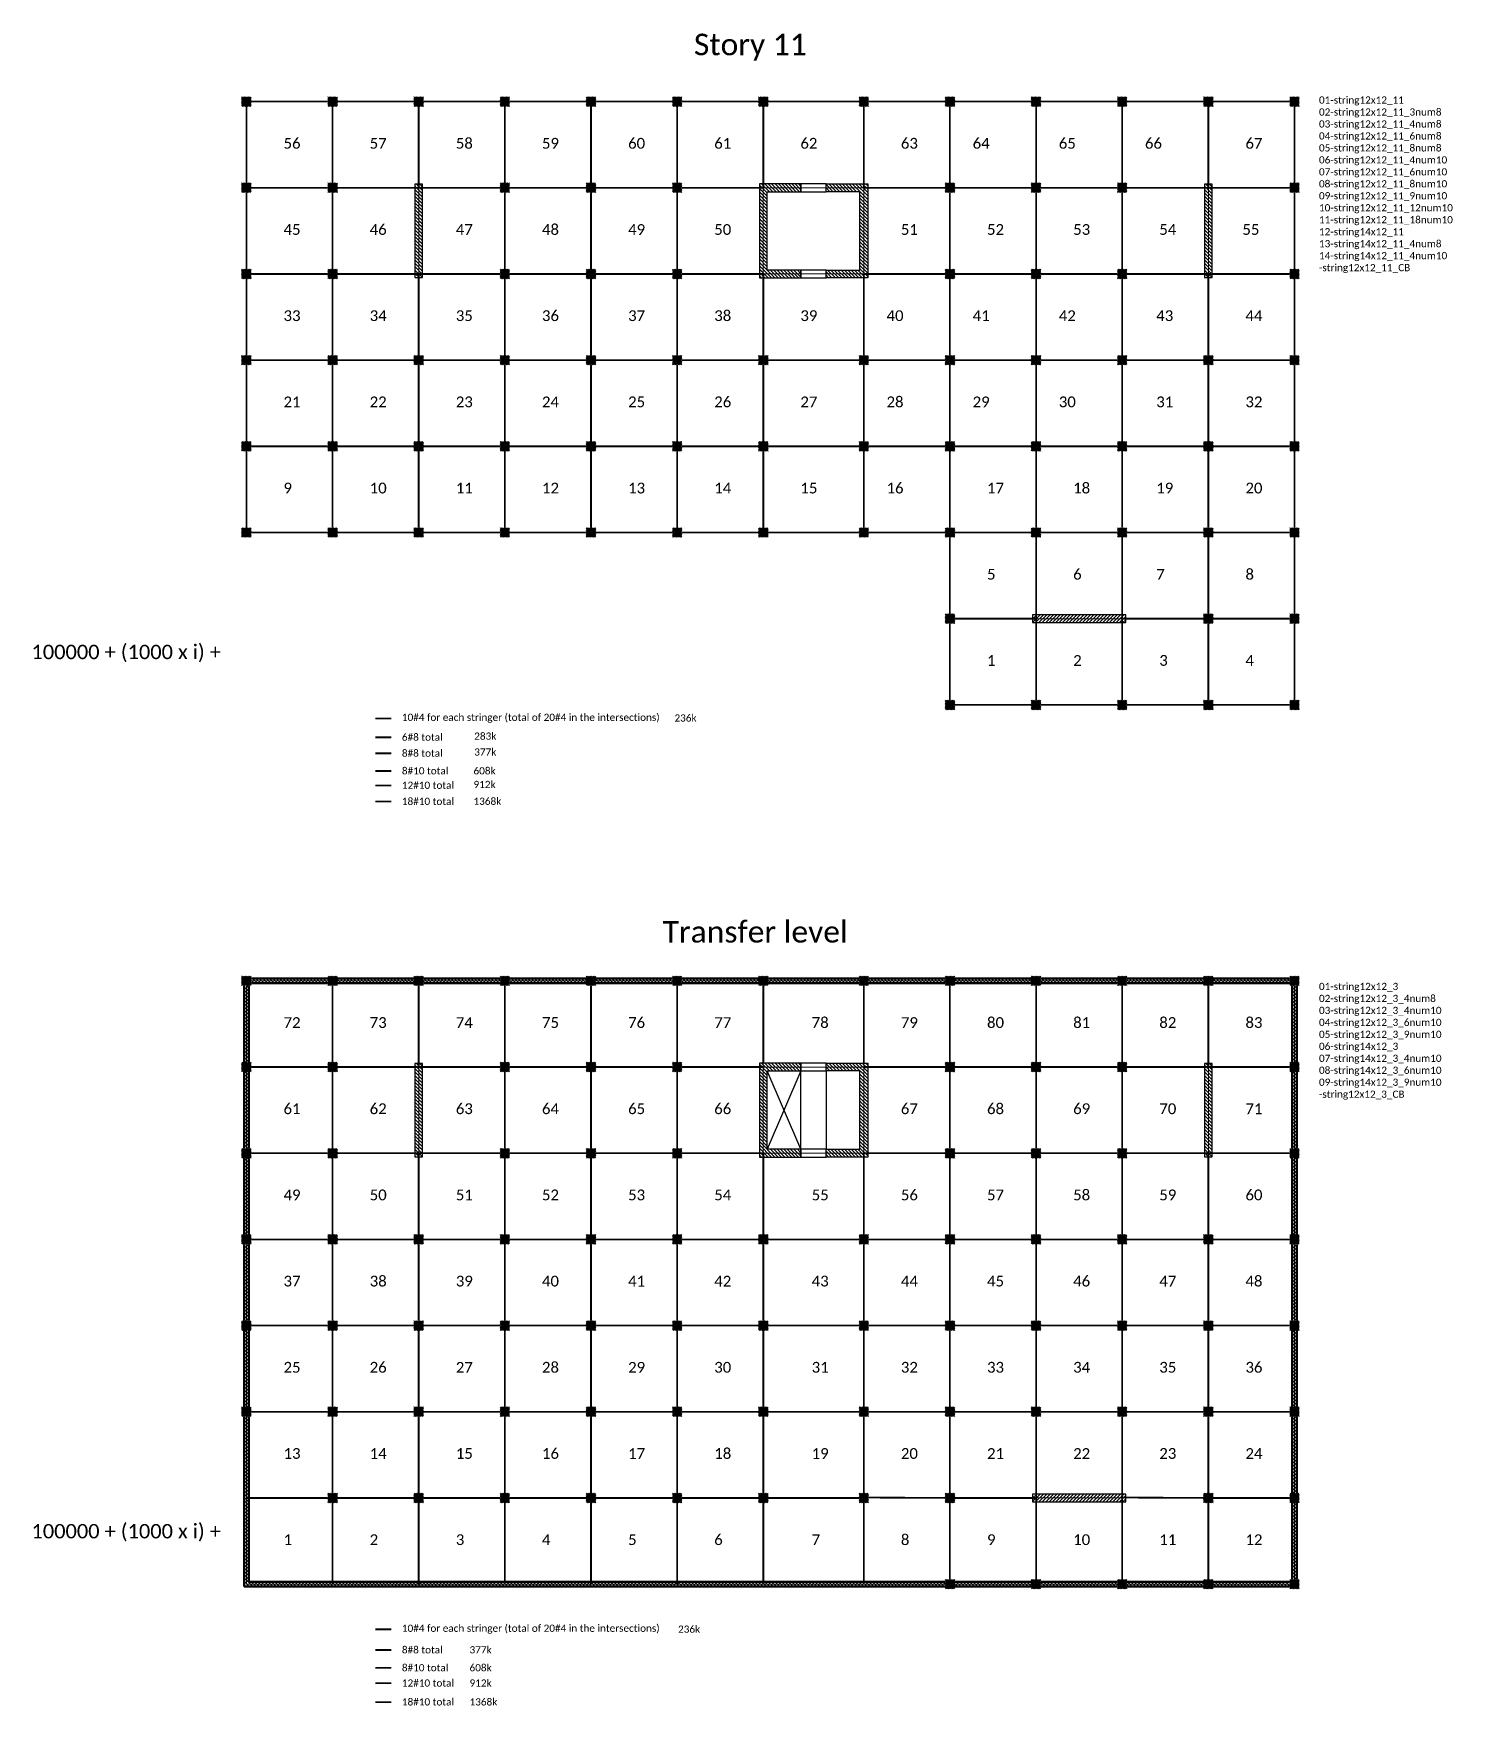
# Model space of a CAD drawing. Header units: inches. Extents: x -30573 to 11520, y -22457 to 4202.
# Drawn here: x -15165 to -10421, y -22259 to -16671 of the extents above; entities that cross this region are included whole.
import ezdxf

# ---------------------------------------------------------------- set-up
doc = ezdxf.new("R2010")
doc.units = ezdxf.units.IN
doc.set_wipeout_variables(frame=1)
for name, color, linetype, lineweight in [('ACERO1', 6, 'Continuous', 50), ('ACERO2', 5, 'Continuous', 30), ('ACERO3', 4, 'Continuous', 25), ('ACERO4', 3, 'Continuous', 20), ('ACERO5', 2, 'Continuous', 20), ('ACERO6', 1, 'Continuous', 20), ('ACERO7', 8, 'Continuous', 20), ('CONCRETO1', 6, 'Continuous', 50), ('CONCRETO2', 5, 'Continuous', 30), ('CONCRETO3', 4, 'Continuous', 25), ('CONCRETO7', 8, 'Continuous', 9), ('LAMARILLO', 2, 'Continuous', 15), ('TEXTO', 1, 'Continuous', 13)]:
    doc.layers.add(name, color=color, linetype=linetype, lineweight=lineweight)
doc.styles.add('CopyA1_16', font='calibri.ttf', dxfattribs={"height": 24})
pattern_1 = [(135, (-9277.635, -21948.888), (-5.61266, -5.61266), [])]
pattern_2 = [(135, (-9277.635, -19010.805), (-5.61266, -5.61266), [])]

# ---------------------------------------------------------------- blocks, each defined once
blk = doc.blocks.new('C32x32')
blk.add_wipeout([(-16, -16), (16, -16), (16, 16), (-16, 16)]).dxf.layer = 'CONCRETO2'
at = {"layer": 'CONCRETO7'}
h = blk.add_hatch(dxfattribs=at)
h.set_pattern_fill('ANSI31', color=256)
h.set_pattern_definition([(45, (8374.7102, -1283.7708), (-2.245064, 2.245064), [])])
h.paths.add_polyline_path([(-16, -16), (16, -16), (16, 16), (-16, 16)])

msp = doc.modelspace()

# ---------------------------------------------------------------- hatches: boundary and pattern name
at = {"layer": 'CONCRETO7'}
h = msp.add_hatch(dxfattribs=at)
h.set_pattern_fill('ANSI31', color=256, scale=2.5, angle=90)
h.set_pattern_definition([(135, (-7540.164, -31512.325), (-5.61266, -5.61266), [])])
h.paths.add_polyline_path([(-13890.131, -17175.003), (-13890.131, -17487.003), (-13864.131, -17487.003), (-13864.131, -17175.003)])
h = msp.add_hatch(dxfattribs=at)
h.set_pattern_fill('ANSI31', color=256, scale=2.5, angle=90)
h.set_pattern_definition(pattern_2)
h.paths.add_polyline_path([(-12599.131, -17462.003), (-12712.131, -17462.003), (-12712.131, -17200.003), (-12599.131, -17200.003), (-12599.131, -17174.003), (-12738.131, -17174.003), (-12738.131, -17488.003), (-12599.131, -17488.003)])
h = msp.add_hatch(dxfattribs=at)
h.set_pattern_fill('ANSI31', color=256, scale=2.5, angle=90)
h.set_pattern_definition(pattern_2)
h.paths.add_polyline_path([(-12515.131, -17462.003), (-12402.131, -17462.003), (-12402.131, -17200.003), (-12515.131, -17200.003), (-12515.131, -17174.003), (-12376.131, -17174.003), (-12376.131, -17488.003), (-12515.131, -17488.003)])
h = msp.add_hatch(dxfattribs=at)
h.set_pattern_fill('ANSI31', color=256, scale=2.5, angle=90)
h.set_pattern_definition([(135, (-4900.164, -31512.325), (-5.61266, -5.61266), [])])
h.paths.add_polyline_path([(-11250.131, -17175.003), (-11250.131, -17487.003), (-11224.131, -17487.003), (-11224.131, -17175.003)])
h = msp.add_hatch(dxfattribs=at)
h.set_pattern_fill('ANSI31', color=256, scale=2.5)
h.set_pattern_definition([(45, (-25850.453, -24963.971), (-5.61266, 5.61266), [])])
h.paths.add_polyline_path([(-11513.131, -18614.003), (-11825.131, -18614.003), (-11825.131, -18640.003), (-11513.131, -18640.003)])
h = msp.add_hatch(dxfattribs=at)
h.set_pattern_fill('ANSI31', color=256, scale=2.5, angle=90)
h.set_pattern_definition([(135, (2572.372, -12228.119), (-5.61266, -5.61266), [])])
h.paths.add_polyline_path([(-14461.131, -21861.086), (-14461.131, -19829.086), (-10941.131, -19829.086), (-10941.131, -21861.086)])
h.paths.add_polyline_path([(-14445.131, -21845.086), (-14445.131, -19845.086), (-10957.131, -19845.086), (-10957.131, -21845.086)], flags=16)
h = msp.add_hatch(dxfattribs=at)
h.set_pattern_fill('ANSI31', color=256, scale=2.5, angle=90)
h.set_pattern_definition([(135, (-7540.164, -34450.408), (-5.61266, -5.61266), [])])
h.paths.add_polyline_path([(-13890.131, -20113.086), (-13890.131, -20425.086), (-13864.131, -20425.086), (-13864.131, -20113.086)])
h = msp.add_hatch(dxfattribs=at)
h.set_pattern_fill('ANSI31', color=256, scale=2.5, angle=90)
h.set_pattern_definition(pattern_1)
h.paths.add_polyline_path([(-12599.131, -20400.086), (-12712.131, -20400.086), (-12712.131, -20138.086), (-12599.131, -20138.086), (-12599.131, -20112.086), (-12738.131, -20112.086), (-12738.131, -20426.086), (-12599.131, -20426.086)])
h = msp.add_hatch(dxfattribs=at)
h.set_pattern_fill('ANSI31', color=256, scale=2.5, angle=90)
h.set_pattern_definition(pattern_1)
h.paths.add_polyline_path([(-12515.131, -20400.086), (-12402.131, -20400.086), (-12402.131, -20138.086), (-12515.131, -20138.086), (-12515.131, -20112.086), (-12376.131, -20112.086), (-12376.131, -20426.086), (-12515.131, -20426.086)])
h = msp.add_hatch(dxfattribs=at)
h.set_pattern_fill('ANSI31', color=256, scale=2.5, angle=90)
h.set_pattern_definition([(135, (-4900.164, -34450.408), (-5.61266, -5.61266), [])])
h.paths.add_polyline_path([(-11250.131, -20113.086), (-11250.131, -20425.086), (-11224.131, -20425.086), (-11224.131, -20113.086)])
h = msp.add_hatch(dxfattribs=at)
h.set_pattern_fill('ANSI31', color=256, scale=2.5)
h.set_pattern_definition([(45, (-25850.453, -27902.054), (-5.61266, 5.61266), [])])
h.paths.add_polyline_path([(-11513.131, -21552.086), (-11825.131, -21552.086), (-11825.131, -21578.086), (-11513.131, -21578.086)])

# ---------------------------------------------------------------- linework, layer by layer
at = {"layer": 'ACERO1', "const_width": 6}
for points in [[(-14453.131, -16899.003), (-13877.131, -16899.003)], [(-14453.131, -18339.003), (-14453.131, -16899.003)], [(-14165.131, -18339.003), (-14165.131, -16899.003)], [(-13589.131, -18339.003), (-13589.131, -16899.003)], [(-13301.131, -18339.003), (-13301.131, -16899.003)], [(-13013.131, -18339.003), (-13013.131, -16899.003)], [(-12725.131, -17187.003), (-12725.131, -16899.003)], [(-12389.131, -17187.003), (-12389.131, -16899.003)], [(-12101.131, -18051.003), (-12101.131, -16899.003)], [(-11813.131, -18915.003), (-11813.131, -16899.003)], [(-11525.131, -18915.003), (-11525.131, -16899.003)], [(-11237.131, -16899.003), (-10949.131, -16899.003)], [(-10949.131, -16899.003), (-10949.131, -17187.003)], [(-14453.131, -17187.003), (-13877.131, -17187.003)], [(-10949.131, -17187.003), (-11525.131, -17187.003)], [(-14453.131, -17475.003), (-13013.131, -17475.003)], [(-10949.131, -17475.003), (-12101.131, -17475.003)], [(-14453.131, -17763.003), (-13301.131, -17763.003)], [(-13877.131, -18339.003), (-13877.131, -17763.003)], [(-10949.131, -17763.003), (-12101.131, -17763.003)], [(-14453.131, -18051.003), (-13589.131, -18051.003)], [(-12725.131, -18339.003), (-12725.131, -18051.003)], [(-12389.131, -18339.003), (-12389.131, -18051.003)], [(-10949.131, -18051.003), (-11813.131, -18051.003)], [(-14453.131, -18339.003), (-13589.131, -18339.003)], [(-10949.131, -18339.003), (-11525.131, -18339.003)], [(-11237.131, -18915.003), (-11237.131, -18339.003)], [(-10949.131, -18915.003), (-10949.131, -18339.003)], [(-12101.131, -18915.003), (-12101.131, -18627.003)], [(-10949.131, -18627.003), (-11237.131, -18627.003)], [(-10949.131, -18915.003), (-12101.131, -18915.003)], [(-14022.658, -18960.199), (-13969.283, -18960.199)], [(-14165.131, -21853.086), (-14165.131, -19837.086)], [(-13589.131, -21853.086), (-13589.131, -19837.086)], [(-13301.131, -21853.086), (-13301.131, -19837.086)], [(-13013.131, -20701.086), (-13013.131, -19837.086)], [(-12101.131, -20125.086), (-12101.131, -19837.086)], [(-11813.131, -20413.086), (-11813.131, -19837.086)], [(-11525.131, -20413.086), (-11525.131, -19837.086)], [(-14453.131, -20125.086), (-13877.131, -20125.086)], [(-10949.131, -20125.086), (-11237.131, -20125.086)], [(-14453.131, -20413.086), (-13877.131, -20413.086)], [(-10949.131, -20413.086), (-11237.131, -20413.086)], [(-14453.131, -20701.086), (-14165.131, -20701.086)], [(-12389.131, -20701.086), (-10949.131, -20701.086)], [(-14453.131, -20989.086), (-13589.131, -20989.086)], [(-13877.131, -21853.086), (-13877.131, -20989.086)], [(-12389.131, -20989.086), (-10949.131, -20989.086)], [(-14453.131, -21277.086), (-13301.131, -21277.086)], [(-12101.131, -21277.086), (-10949.131, -21277.086)], [(-12101.131, -21853.086), (-12101.131, -21277.086)], [(-11813.131, -21853.086), (-11813.131, -21277.086)], [(-11525.131, -21853.086), (-11525.131, -21277.086)], [(-11237.131, -21853.086), (-11237.131, -21277.086)], [(-14453.131, -21565.086), (-13013.131, -21565.086)], [(-13013.131, -21853.086), (-13013.131, -21565.086)], [(-12725.131, -21853.086), (-12725.131, -21565.086)], [(-12389.131, -21853.086), (-12389.131, -21565.086)], [(-10949.131, -21565.086), (-11237.131, -21565.086)], [(-14022.658, -22004.116), (-13969.283, -22004.116)]]:
    msp.add_lwpolyline(points, dxfattribs=at)
at = {"layer": 'ACERO2', "const_width": 6}
for points in [[(-13301.131, -16899.003), (-13013.131, -16899.003)], [(-13301.131, -17187.003), (-13013.131, -17187.003)], [(-14022.658, -19184.066), (-13969.283, -19184.066)], [(-13877.131, -20125.086), (-13877.131, -19837.086)], [(-12725.131, -20112.086), (-12725.131, -19836.086)], [(-12389.131, -20112.086), (-12389.131, -19836.086)], [(-11237.131, -20125.086), (-11237.131, -19837.086)], [(-13877.131, -20125.086), (-13589.131, -20125.086)], [(-12101.131, -20125.086), (-11237.131, -20125.086)], [(-13877.131, -20413.086), (-13589.131, -20413.086)], [(-12389.131, -20413.086), (-11525.131, -20413.086)], [(-13877.131, -20989.086), (-13877.131, -20701.086)], [(-13589.131, -20701.086), (-12725.131, -20701.086)], [(-11237.131, -20989.086), (-11237.131, -20701.086)], [(-12725.131, -21565.086), (-12725.131, -20989.086)], [(-12389.131, -21565.086), (-12389.131, -20989.086)], [(-12725.131, -21565.086), (-12389.131, -21565.086)], [(-14022.658, -22132.945), (-13969.283, -22132.945)]]:
    msp.add_lwpolyline(points, dxfattribs=at)
at = {"layer": 'ACERO3', "const_width": 6}
for points in [[(-13013.131, -20125.086), (-13589.131, -20125.086)], [(-12389.131, -20125.086), (-12101.131, -20125.086)], [(-13877.131, -20413.086), (-13877.131, -20701.086)], [(-12725.131, -20413.086), (-13589.131, -20413.086)], [(-12725.131, -20413.086), (-12725.131, -20989.086)], [(-12389.131, -20701.086), (-12389.131, -20989.086)], [(-12389.131, -21563.605), (-12101.131, -21565.086)], [(-11525.131, -21563.605), (-11237.131, -21565.086)], [(-14022.658, -22184.066), (-13969.283, -22184.066)]]:
    msp.add_lwpolyline(points, dxfattribs=at)
at = {"layer": 'ACERO4', "const_width": 6}
for points in [[(-11813.131, -16899.003), (-11525.131, -16899.003)], [(-13589.131, -17187.003), (-13877.131, -17187.003)], [(-12101.131, -17187.003), (-11525.131, -17187.003)], [(-10949.131, -18339.003), (-10949.131, -17187.003)], [(-13013.131, -17763.003), (-12101.131, -17763.003)], [(-12725.131, -18051.003), (-12725.131, -17763.003)], [(-12389.131, -18051.003), (-12389.131, -17763.003)], [(-13589.131, -18051.003), (-13301.131, -18051.003)], [(-11813.131, -18051.003), (-12725.131, -18051.003)], [(-12101.131, -18627.003), (-12101.131, -18051.003)], [(-11237.131, -18339.003), (-11237.131, -18051.003)], [(-13589.131, -18339.003), (-13301.131, -18339.003)], [(-11813.131, -18339.003), (-11525.131, -18339.003)], [(-14022.658, -19076.953), (-13969.283, -19076.953)], [(-12101.131, -20125.086), (-12101.131, -21277.086)], [(-11813.131, -20413.086), (-11813.131, -21277.086)], [(-11525.131, -20413.086), (-11525.131, -21277.086)], [(-11525.131, -20413.086), (-11237.131, -20413.086)], [(-14165.131, -20701.086), (-13589.131, -20701.086)], [(-13013.131, -20701.086), (-13013.131, -21565.086)], [(-12725.131, -20701.086), (-12389.131, -20701.086)], [(-13589.131, -20989.086), (-12389.131, -20989.086)], [(-11237.131, -20989.086), (-11237.131, -21277.086)], [(-13301.131, -21277.086), (-12101.131, -21277.086)], [(-13013.131, -21565.086), (-12725.131, -21565.086)], [(-14022.658, -22073.176), (-13969.283, -22073.176)]]:
    msp.add_lwpolyline(points, dxfattribs=at)
at = {"layer": 'ACERO5', "const_width": 6}
for points in [[(-13877.131, -16899.003), (-13877.131, -17187.003)], [(-13589.131, -16899.003), (-13877.131, -16899.003)], [(-11237.131, -16899.003), (-11525.131, -16899.003)], [(-11237.131, -16899.003), (-11237.131, -17187.003)], [(-13013.131, -17475.003), (-12725.131, -17475.003)], [(-12389.131, -17475.003), (-12101.131, -17475.003)], [(-13301.131, -17763.003), (-13013.131, -17763.003)], [(-12101.131, -18627.003), (-11813.131, -18627.003)], [(-14022.658, -19023.479), (-13969.283, -19023.479)]]:
    msp.add_lwpolyline(points, dxfattribs=at)
at = {"layer": 'ACERO6', "const_width": 6}
for points in [[(-12101.131, -16899.003), (-13013.131, -16899.003)], [(-12725.131, -17187.003), (-13013.131, -17187.003)], [(-11237.131, -17475.003), (-11237.131, -17763.003)], [(-14022.658, -19237.893), (-13969.283, -19237.893)], [(-12725.131, -20125.086), (-13013.131, -20125.086)], [(-12389.131, -20413.086), (-12389.131, -20701.086)], [(-11237.131, -20413.086), (-11237.131, -20701.086)], [(-11813.131, -21565.086), (-12101.131, -21565.086)], [(-14022.658, -22247.173), (-13969.283, -22247.173)]]:
    msp.add_lwpolyline(points, dxfattribs=at)
at = {"layer": 'ACERO7', "const_width": 6}
for points in [[(-13589.131, -16899.003), (-13301.131, -16899.003)], [(-12101.131, -16899.003), (-11813.131, -16899.003)], [(-13589.131, -17187.003), (-13301.131, -17187.003)], [(-12389.131, -17187.003), (-12101.131, -17187.003)], [(-13877.131, -17475.003), (-13877.131, -17763.003)], [(-12725.131, -17763.003), (-12725.131, -17475.003)], [(-12389.131, -17763.003), (-12389.131, -17475.003)], [(-11237.131, -18051.003), (-11237.131, -17763.003)], [(-12725.131, -18051.003), (-13301.131, -18051.003)], [(-13301.131, -18339.003), (-11813.131, -18339.003)], [(-11525.131, -18627.003), (-11237.131, -18627.003)], [(-14022.658, -19135.989), (-13969.283, -19135.989)]]:
    msp.add_lwpolyline(points, dxfattribs=at)
at = {"layer": 'CONCRETO1'}
for points in [[(-14461.131, -21861.086), (-14461.131, -19829.086), (-10941.131, -19829.086), (-10941.131, -21861.086)], [(-14445.131, -21845.086), (-14445.131, -19845.086), (-10957.131, -19845.086), (-10957.131, -21845.086)]]:
    msp.add_lwpolyline(points, close=True, dxfattribs=at)
at = {"layer": 'CONCRETO3'}
for p, q in [((-12599.131, -20400.086), (-12712.131, -20138.086)), ((-12599.131, -20138.086), (-12712.131, -20400.086)), ((-12599.131, -20400.086), (-12599.131, -20138.086)), ((-12515.131, -20138.086), (-12515.131, -20400.086))]:
    msp.add_line(p, q, dxfattribs=at)
for points in [[(-12101.131, -18915.003), (-12101.131, -18339.003), (-14453.131, -18339.003), (-14453.131, -16899.003), (-10949.131, -16899.003), (-10949.131, -18915.003)], [(-13890.131, -17175.003), (-13890.131, -17487.003), (-13864.131, -17487.003), (-13864.131, -17175.003)], [(-12599.131, -17462.003), (-12712.131, -17462.003), (-12712.131, -17200.003), (-12599.131, -17200.003), (-12599.131, -17174.003), (-12738.131, -17174.003), (-12738.131, -17488.003), (-12599.131, -17488.003)], [(-12599.131, -17200.003), (-12515.131, -17200.003), (-12515.131, -17174.003), (-12599.131, -17174.003)], [(-12515.131, -17462.003), (-12402.131, -17462.003), (-12402.131, -17200.003), (-12515.131, -17200.003), (-12515.131, -17174.003), (-12376.131, -17174.003), (-12376.131, -17488.003), (-12515.131, -17488.003)], [(-11250.131, -17175.003), (-11250.131, -17487.003), (-11224.131, -17487.003), (-11224.131, -17175.003)], [(-12599.131, -17488.003), (-12515.131, -17488.003), (-12515.131, -17462.003), (-12599.131, -17462.003)], [(-11513.131, -18614.003), (-11825.131, -18614.003), (-11825.131, -18640.003), (-11513.131, -18640.003)], [(-13890.131, -20113.086), (-13890.131, -20425.086), (-13864.131, -20425.086), (-13864.131, -20113.086)], [(-12599.131, -20400.086), (-12712.131, -20400.086), (-12712.131, -20138.086), (-12599.131, -20138.086), (-12599.131, -20112.086), (-12738.131, -20112.086), (-12738.131, -20426.086), (-12599.131, -20426.086)], [(-12599.131, -20138.086), (-12515.131, -20138.086), (-12515.131, -20112.086), (-12599.131, -20112.086)], [(-12515.131, -20400.086), (-12402.131, -20400.086), (-12402.131, -20138.086), (-12515.131, -20138.086), (-12515.131, -20112.086), (-12376.131, -20112.086), (-12376.131, -20426.086), (-12515.131, -20426.086)], [(-11250.131, -20113.086), (-11250.131, -20425.086), (-11224.131, -20425.086), (-11224.131, -20113.086)], [(-12599.131, -20426.086), (-12515.131, -20426.086), (-12515.131, -20400.086), (-12599.131, -20400.086)], [(-11513.131, -21552.086), (-11825.131, -21552.086), (-11825.131, -21578.086), (-11513.131, -21578.086)]]:
    msp.add_lwpolyline(points, close=True, dxfattribs=at)
at = {"layer": 'CONCRETO7'}
for points in [[(-14453.131, -17187.003), (-14165.131, -17187.003), (-14165.131, -16899.003), (-14453.131, -16899.003)], [(-14165.131, -17187.003), (-13877.131, -17187.003), (-13877.131, -16899.003), (-14165.131, -16899.003)], [(-13877.131, -17187.003), (-13589.131, -17187.003), (-13589.131, -16899.003), (-13877.131, -16899.003)], [(-13589.131, -17187.003), (-13301.131, -17187.003), (-13301.131, -16899.003), (-13589.131, -16899.003)], [(-13301.131, -17187.003), (-13013.131, -17187.003), (-13013.131, -16899.003), (-13301.131, -16899.003)], [(-13013.131, -17187.003), (-12725.131, -17187.003), (-12725.131, -16899.003), (-13013.131, -16899.003)], [(-12725.131, -17187.003), (-12389.131, -17187.003), (-12389.131, -16899.003), (-12725.131, -16899.003)], [(-12389.131, -17187.003), (-12101.131, -17187.003), (-12101.131, -16899.003), (-12389.131, -16899.003)], [(-12101.131, -17187.003), (-11813.131, -17187.003), (-11813.131, -16899.003), (-12101.131, -16899.003)], [(-11813.131, -17187.003), (-11525.131, -17187.003), (-11525.131, -16899.003), (-11813.131, -16899.003)], [(-11525.131, -17187.003), (-11237.131, -17187.003), (-11237.131, -16899.003), (-11525.131, -16899.003)], [(-11237.131, -17187.003), (-10949.131, -17187.003), (-10949.131, -16899.003), (-11237.131, -16899.003)], [(-14453.131, -17475.003), (-14165.131, -17475.003), (-14165.131, -17187.003), (-14453.131, -17187.003)], [(-14165.131, -17475.003), (-13877.131, -17475.003), (-13877.131, -17187.003), (-14165.131, -17187.003)], [(-13877.131, -17475.003), (-13589.131, -17475.003), (-13589.131, -17187.003), (-13877.131, -17187.003)], [(-13589.131, -17475.003), (-13301.131, -17475.003), (-13301.131, -17187.003), (-13589.131, -17187.003)], [(-13301.131, -17475.003), (-13013.131, -17475.003), (-13013.131, -17187.003), (-13301.131, -17187.003)], [(-13013.131, -17475.003), (-12725.131, -17475.003), (-12725.131, -17187.003), (-13013.131, -17187.003)], [(-12389.131, -17475.003), (-12101.131, -17475.003), (-12101.131, -17187.003), (-12389.131, -17187.003)], [(-12101.131, -17475.003), (-11813.131, -17475.003), (-11813.131, -17187.003), (-12101.131, -17187.003)], [(-11813.131, -17475.003), (-11525.131, -17475.003), (-11525.131, -17187.003), (-11813.131, -17187.003)], [(-11525.131, -17475.003), (-11237.131, -17475.003), (-11237.131, -17187.003), (-11525.131, -17187.003)], [(-11237.131, -17475.003), (-10949.131, -17475.003), (-10949.131, -17187.003), (-11237.131, -17187.003)], [(-14453.131, -17763.003), (-14165.131, -17763.003), (-14165.131, -17475.003), (-14453.131, -17475.003)], [(-14165.131, -17763.003), (-13877.131, -17763.003), (-13877.131, -17475.003), (-14165.131, -17475.003)], [(-13877.131, -17763.003), (-13589.131, -17763.003), (-13589.131, -17475.003), (-13877.131, -17475.003)], [(-13589.131, -17763.003), (-13301.131, -17763.003), (-13301.131, -17475.003), (-13589.131, -17475.003)], [(-13301.131, -17763.003), (-13013.131, -17763.003), (-13013.131, -17475.003), (-13301.131, -17475.003)], [(-13013.131, -17763.003), (-12725.131, -17763.003), (-12725.131, -17475.003), (-13013.131, -17475.003)], [(-12725.131, -17763.003), (-12389.131, -17763.003), (-12389.131, -17475.003), (-12725.131, -17475.003)], [(-12389.131, -17763.003), (-12101.131, -17763.003), (-12101.131, -17475.003), (-12389.131, -17475.003)], [(-12101.131, -17763.003), (-11813.131, -17763.003), (-11813.131, -17475.003), (-12101.131, -17475.003)], [(-11813.131, -17763.003), (-11525.131, -17763.003), (-11525.131, -17475.003), (-11813.131, -17475.003)], [(-11525.131, -17763.003), (-11237.131, -17763.003), (-11237.131, -17475.003), (-11525.131, -17475.003)], [(-11237.131, -17763.003), (-10949.131, -17763.003), (-10949.131, -17475.003), (-11237.131, -17475.003)], [(-14453.131, -18051.003), (-14165.131, -18051.003), (-14165.131, -17763.003), (-14453.131, -17763.003)], [(-14165.131, -18051.003), (-13877.131, -18051.003), (-13877.131, -17763.003), (-14165.131, -17763.003)], [(-13877.131, -18051.003), (-13589.131, -18051.003), (-13589.131, -17763.003), (-13877.131, -17763.003)], [(-13589.131, -18051.003), (-13301.131, -18051.003), (-13301.131, -17763.003), (-13589.131, -17763.003)], [(-13301.131, -18051.003), (-13013.131, -18051.003), (-13013.131, -17763.003), (-13301.131, -17763.003)], [(-13013.131, -18051.003), (-12725.131, -18051.003), (-12725.131, -17763.003), (-13013.131, -17763.003)], [(-12725.131, -18051.003), (-12389.131, -18051.003), (-12389.131, -17763.003), (-12725.131, -17763.003)], [(-12389.131, -18051.003), (-12101.131, -18051.003), (-12101.131, -17763.003), (-12389.131, -17763.003)], [(-12101.131, -18051.003), (-11813.131, -18051.003), (-11813.131, -17763.003), (-12101.131, -17763.003)], [(-11813.131, -18051.003), (-11525.131, -18051.003), (-11525.131, -17763.003), (-11813.131, -17763.003)], [(-11525.131, -18051.003), (-11237.131, -18051.003), (-11237.131, -17763.003), (-11525.131, -17763.003)], [(-11237.131, -18051.003), (-10949.131, -18051.003), (-10949.131, -17763.003), (-11237.131, -17763.003)], [(-14453.131, -18339.003), (-14165.131, -18339.003), (-14165.131, -18051.003), (-14453.131, -18051.003)], [(-14165.131, -18339.003), (-13877.131, -18339.003), (-13877.131, -18051.003), (-14165.131, -18051.003)], [(-13877.131, -18339.003), (-13589.131, -18339.003), (-13589.131, -18051.003), (-13877.131, -18051.003)], [(-13589.131, -18339.003), (-13301.131, -18339.003), (-13301.131, -18051.003), (-13589.131, -18051.003)], [(-13301.131, -18339.003), (-13013.131, -18339.003), (-13013.131, -18051.003), (-13301.131, -18051.003)], [(-13013.131, -18339.003), (-12725.131, -18339.003), (-12725.131, -18051.003), (-13013.131, -18051.003)], [(-12725.131, -18339.003), (-12389.131, -18339.003), (-12389.131, -18051.003), (-12725.131, -18051.003)], [(-12389.131, -18339.003), (-12101.131, -18339.003), (-12101.131, -18051.003), (-12389.131, -18051.003)], [(-12101.131, -18339.003), (-11813.131, -18339.003), (-11813.131, -18051.003), (-12101.131, -18051.003)], [(-11813.131, -18339.003), (-11525.131, -18339.003), (-11525.131, -18051.003), (-11813.131, -18051.003)], [(-11525.131, -18339.003), (-11237.131, -18339.003), (-11237.131, -18051.003), (-11525.131, -18051.003)], [(-11237.131, -18339.003), (-10949.131, -18339.003), (-10949.131, -18051.003), (-11237.131, -18051.003)], [(-12101.131, -18627.003), (-11813.131, -18627.003), (-11813.131, -18339.003), (-12101.131, -18339.003)], [(-11813.131, -18627.003), (-11525.131, -18627.003), (-11525.131, -18339.003), (-11813.131, -18339.003)], [(-11525.131, -18627.003), (-11237.131, -18627.003), (-11237.131, -18339.003), (-11525.131, -18339.003)], [(-11237.131, -18627.003), (-10949.131, -18627.003), (-10949.131, -18339.003), (-11237.131, -18339.003)], [(-12101.131, -18915.003), (-11813.131, -18915.003), (-11813.131, -18627.003), (-12101.131, -18627.003)], [(-11813.131, -18915.003), (-11525.131, -18915.003), (-11525.131, -18627.003), (-11813.131, -18627.003)], [(-11525.131, -18915.003), (-11237.131, -18915.003), (-11237.131, -18627.003), (-11525.131, -18627.003)], [(-11237.131, -18915.003), (-10949.131, -18915.003), (-10949.131, -18627.003), (-11237.131, -18627.003)], [(-14453.131, -20125.086), (-14165.131, -20125.086), (-14165.131, -19837.086), (-14453.131, -19837.086)], [(-14165.131, -20125.086), (-13877.131, -20125.086), (-13877.131, -19837.086), (-14165.131, -19837.086)], [(-13877.131, -20125.086), (-13589.131, -20125.086), (-13589.131, -19837.086), (-13877.131, -19837.086)], [(-13589.131, -20125.086), (-13301.131, -20125.086), (-13301.131, -19837.086), (-13589.131, -19837.086)], [(-13301.131, -20125.086), (-13013.131, -20125.086), (-13013.131, -19837.086), (-13301.131, -19837.086)], [(-13013.131, -20125.086), (-12725.131, -20125.086), (-12725.131, -19837.086), (-13013.131, -19837.086)], [(-12725.131, -20125.086), (-12389.131, -20125.086), (-12389.131, -19837.086), (-12725.131, -19837.086)], [(-12389.131, -20125.086), (-12101.131, -20125.086), (-12101.131, -19837.086), (-12389.131, -19837.086)], [(-12101.131, -20125.086), (-11813.131, -20125.086), (-11813.131, -19837.086), (-12101.131, -19837.086)], [(-11813.131, -20125.086), (-11525.131, -20125.086), (-11525.131, -19837.086), (-11813.131, -19837.086)], [(-11525.131, -20125.086), (-11237.131, -20125.086), (-11237.131, -19837.086), (-11525.131, -19837.086)], [(-11237.131, -20125.086), (-10949.131, -20125.086), (-10949.131, -19837.086), (-11237.131, -19837.086)], [(-14453.131, -20413.086), (-14165.131, -20413.086), (-14165.131, -20125.086), (-14453.131, -20125.086)], [(-14165.131, -20413.086), (-13877.131, -20413.086), (-13877.131, -20125.086), (-14165.131, -20125.086)], [(-13877.131, -20413.086), (-13589.131, -20413.086), (-13589.131, -20125.086), (-13877.131, -20125.086)], [(-13589.131, -20413.086), (-13301.131, -20413.086), (-13301.131, -20125.086), (-13589.131, -20125.086)], [(-13301.131, -20413.086), (-13013.131, -20413.086), (-13013.131, -20125.086), (-13301.131, -20125.086)], [(-13013.131, -20413.086), (-12725.131, -20413.086), (-12725.131, -20125.086), (-13013.131, -20125.086)], [(-12725.131, -20413.086), (-12389.131, -20413.086), (-12389.131, -20125.086), (-12725.131, -20125.086)], [(-12389.131, -20413.086), (-12101.131, -20413.086), (-12101.131, -20125.086), (-12389.131, -20125.086)], [(-12101.131, -20413.086), (-11813.131, -20413.086), (-11813.131, -20125.086), (-12101.131, -20125.086)], [(-11813.131, -20413.086), (-11525.131, -20413.086), (-11525.131, -20125.086), (-11813.131, -20125.086)], [(-11525.131, -20413.086), (-11237.131, -20413.086), (-11237.131, -20125.086), (-11525.131, -20125.086)], [(-11237.131, -20413.086), (-10949.131, -20413.086), (-10949.131, -20125.086), (-11237.131, -20125.086)], [(-14453.131, -20701.086), (-14165.131, -20701.086), (-14165.131, -20413.086), (-14453.131, -20413.086)], [(-14165.131, -20701.086), (-13877.131, -20701.086), (-13877.131, -20413.086), (-14165.131, -20413.086)], [(-13877.131, -20701.086), (-13589.131, -20701.086), (-13589.131, -20413.086), (-13877.131, -20413.086)], [(-13589.131, -20701.086), (-13301.131, -20701.086), (-13301.131, -20413.086), (-13589.131, -20413.086)], [(-13301.131, -20701.086), (-13013.131, -20701.086), (-13013.131, -20413.086), (-13301.131, -20413.086)], [(-13013.131, -20701.086), (-12725.131, -20701.086), (-12725.131, -20413.086), (-13013.131, -20413.086)], [(-12725.131, -20701.086), (-12389.131, -20701.086), (-12389.131, -20413.086), (-12725.131, -20413.086)], [(-12389.131, -20701.086), (-12101.131, -20701.086), (-12101.131, -20413.086), (-12389.131, -20413.086)], [(-12101.131, -20701.086), (-11813.131, -20701.086), (-11813.131, -20413.086), (-12101.131, -20413.086)], [(-11813.131, -20701.086), (-11525.131, -20701.086), (-11525.131, -20413.086), (-11813.131, -20413.086)], [(-11525.131, -20701.086), (-11237.131, -20701.086), (-11237.131, -20413.086), (-11525.131, -20413.086)], [(-11237.131, -20701.086), (-10949.131, -20701.086), (-10949.131, -20413.086), (-11237.131, -20413.086)], [(-14453.131, -20989.086), (-14165.131, -20989.086), (-14165.131, -20701.086), (-14453.131, -20701.086)], [(-14165.131, -20989.086), (-13877.131, -20989.086), (-13877.131, -20701.086), (-14165.131, -20701.086)], [(-13877.131, -20989.086), (-13589.131, -20989.086), (-13589.131, -20701.086), (-13877.131, -20701.086)], [(-13589.131, -20989.086), (-13301.131, -20989.086), (-13301.131, -20701.086), (-13589.131, -20701.086)], [(-13301.131, -20989.086), (-13013.131, -20989.086), (-13013.131, -20701.086), (-13301.131, -20701.086)], [(-13013.131, -20989.086), (-12725.131, -20989.086), (-12725.131, -20701.086), (-13013.131, -20701.086)], [(-12725.131, -20989.086), (-12389.131, -20989.086), (-12389.131, -20701.086), (-12725.131, -20701.086)], [(-12389.131, -20989.086), (-12101.131, -20989.086), (-12101.131, -20701.086), (-12389.131, -20701.086)], [(-12101.131, -20989.086), (-11813.131, -20989.086), (-11813.131, -20701.086), (-12101.131, -20701.086)], [(-11813.131, -20989.086), (-11525.131, -20989.086), (-11525.131, -20701.086), (-11813.131, -20701.086)], [(-11525.131, -20989.086), (-11237.131, -20989.086), (-11237.131, -20701.086), (-11525.131, -20701.086)], [(-11237.131, -20989.086), (-10949.131, -20989.086), (-10949.131, -20701.086), (-11237.131, -20701.086)], [(-14453.131, -21277.086), (-14165.131, -21277.086), (-14165.131, -20989.086), (-14453.131, -20989.086)], [(-14165.131, -21277.086), (-13877.131, -21277.086), (-13877.131, -20989.086), (-14165.131, -20989.086)], [(-13877.131, -21277.086), (-13589.131, -21277.086), (-13589.131, -20989.086), (-13877.131, -20989.086)], [(-13589.131, -21277.086), (-13301.131, -21277.086), (-13301.131, -20989.086), (-13589.131, -20989.086)], [(-13301.131, -21277.086), (-13013.131, -21277.086), (-13013.131, -20989.086), (-13301.131, -20989.086)], [(-13013.131, -21277.086), (-12725.131, -21277.086), (-12725.131, -20989.086), (-13013.131, -20989.086)], [(-12725.131, -21277.086), (-12389.131, -21277.086), (-12389.131, -20989.086), (-12725.131, -20989.086)], [(-12389.131, -21277.086), (-12101.131, -21277.086), (-12101.131, -20989.086), (-12389.131, -20989.086)], [(-12101.131, -21277.086), (-11813.131, -21277.086), (-11813.131, -20989.086), (-12101.131, -20989.086)], [(-11813.131, -21277.086), (-11525.131, -21277.086), (-11525.131, -20989.086), (-11813.131, -20989.086)], [(-11525.131, -21277.086), (-11237.131, -21277.086), (-11237.131, -20989.086), (-11525.131, -20989.086)], [(-11237.131, -21277.086), (-10949.131, -21277.086), (-10949.131, -20989.086), (-11237.131, -20989.086)], [(-14453.131, -21565.086), (-14165.131, -21565.086), (-14165.131, -21277.086), (-14453.131, -21277.086)], [(-14165.131, -21565.086), (-13877.131, -21565.086), (-13877.131, -21277.086), (-14165.131, -21277.086)], [(-13877.131, -21565.086), (-13589.131, -21565.086), (-13589.131, -21277.086), (-13877.131, -21277.086)], [(-13589.131, -21565.086), (-13301.131, -21565.086), (-13301.131, -21277.086), (-13589.131, -21277.086)], [(-13301.131, -21565.086), (-13013.131, -21565.086), (-13013.131, -21277.086), (-13301.131, -21277.086)], [(-13013.131, -21565.086), (-12725.131, -21565.086), (-12725.131, -21277.086), (-13013.131, -21277.086)], [(-12725.131, -21565.086), (-12389.131, -21565.086), (-12389.131, -21277.086), (-12725.131, -21277.086)], [(-12389.131, -21565.086), (-12101.131, -21565.086), (-12101.131, -21277.086), (-12389.131, -21277.086)], [(-12101.131, -21565.086), (-11813.131, -21565.086), (-11813.131, -21277.086), (-12101.131, -21277.086)], [(-11813.131, -21565.086), (-11525.131, -21565.086), (-11525.131, -21277.086), (-11813.131, -21277.086)], [(-11525.131, -21565.086), (-11237.131, -21565.086), (-11237.131, -21277.086), (-11525.131, -21277.086)], [(-11237.131, -21565.086), (-10949.131, -21565.086), (-10949.131, -21277.086), (-11237.131, -21277.086)], [(-14453.131, -21853.086), (-14165.131, -21853.086), (-14165.131, -21565.086), (-14453.131, -21565.086)], [(-14165.131, -21853.086), (-13877.131, -21853.086), (-13877.131, -21565.086), (-14165.131, -21565.086)], [(-13877.131, -21853.086), (-13589.131, -21853.086), (-13589.131, -21565.086), (-13877.131, -21565.086)], [(-13589.131, -21853.086), (-13301.131, -21853.086), (-13301.131, -21565.086), (-13589.131, -21565.086)], [(-13301.131, -21853.086), (-13013.131, -21853.086), (-13013.131, -21565.086), (-13301.131, -21565.086)], [(-13013.131, -21853.086), (-12725.131, -21853.086), (-12725.131, -21565.086), (-13013.131, -21565.086)], [(-12725.131, -21853.086), (-12389.131, -21853.086), (-12389.131, -21565.086), (-12725.131, -21565.086)], [(-12389.131, -21853.086), (-12101.131, -21853.086), (-12101.131, -21565.086), (-12389.131, -21565.086)], [(-12101.131, -21853.086), (-11813.131, -21853.086), (-11813.131, -21565.086), (-12101.131, -21565.086)], [(-11813.131, -21853.086), (-11525.131, -21853.086), (-11525.131, -21565.086), (-11813.131, -21565.086)], [(-11525.131, -21853.086), (-11237.131, -21853.086), (-11237.131, -21565.086), (-11525.131, -21565.086)], [(-11237.131, -21853.086), (-10949.131, -21853.086), (-10949.131, -21565.086), (-11237.131, -21565.086)]]:
    msp.add_lwpolyline(points, close=True, dxfattribs=at)

# ---------------------------------------------------------------- texts
at = {"layer": 'LAMARILLO', "char_height": 36, "attachment_point": 4, "style": 'CopyA1_16'}
for s, insert in [('56', (-14329.113, -17038.563)), ('57', (-14041.113, -17038.563)), ('58', (-13753.113, -17038.563)), ('59', (-13465.113, -17038.563)), ('60', (-13177.113, -17038.563)), ('61', (-12889.113, -17038.563)), ('62', (-12601.113, -17038.563)), ('63', (-12265.113, -17038.563)), ('64', (-12025.113, -17038.563)), ('65', (-11737.113, -17038.563)), ('66', (-11449.113, -17038.563)), ('67', (-11113.113, -17038.563)), ('45', (-14329.113, -17326.563)), ('46', (-14041.113, -17326.563)), ('47', (-13753.113, -17326.563)), ('48', (-13465.113, -17326.563)), ('49', (-13177.113, -17326.563)), ('50', (-12889.113, -17326.563)), ('51', (-12265.113, -17326.563)), ('52', (-11977.113, -17326.563)), ('53', (-11689.113, -17326.563)), ('54', (-11401.113, -17326.563)), ('55', (-11123.358, -17326.563)), ('33', (-14329.113, -17614.563)), ('34', (-14041.113, -17614.563)), ('35', (-13753.113, -17614.563)), ('36', (-13465.113, -17614.563)), ('37', (-13177.113, -17614.563)), ('38', (-12889.113, -17614.563)), ('39', (-12601.113, -17614.563)), ('40', (-12313.113, -17614.563)), ('41', (-12025.113, -17614.563)), ('42', (-11737.113, -17614.563)), ('43', (-11411.358, -17614.563)), ('44', (-11113.113, -17614.563)), ('21', (-14329.113, -17902.563)), ('22', (-14041.113, -17902.563)), ('23', (-13753.113, -17902.563)), ('24', (-13465.113, -17902.563)), ('25', (-13177.113, -17902.563)), ('26', (-12889.113, -17902.563)), ('27', (-12601.113, -17902.563)), ('28', (-12313.113, -17902.563)), ('29', (-12025.113, -17902.563)), ('30', (-11737.113, -17902.563)), ('31', (-11411.358, -17902.563)), ('32', (-11113.113, -17902.563)), ('9', (-14329.113, -18190.563)), ('10', (-14041.113, -18190.563)), ('11', (-13753.113, -18190.563)), ('12', (-13465.113, -18190.563)), ('13', (-13177.113, -18190.563)), ('14', (-12889.113, -18190.563)), ('15', (-12601.113, -18190.563)), ('16', (-12313.113, -18190.563)), ('17', (-11977.113, -18190.563)), ('18', (-11689.113, -18190.563)), ('19', (-11411.358, -18190.563)), ('20', (-11113.113, -18190.563)), ('5', (-11977.113, -18478.563)), ('6', (-11689.113, -18478.563)), ('7', (-11411.358, -18478.563)), ('8', (-11113.113, -18478.563)), ('1', (-11977.113, -18766.563)), ('2', (-11689.113, -18766.563)), ('3', (-11401.113, -18766.563)), ('4', (-11113.113, -18766.563)), ('72', (-14329.113, -19976.646)), ('73', (-14041.113, -19976.646)), ('74', (-13753.113, -19976.646)), ('75', (-13465.113, -19976.646)), ('77', (-12889.113, -19976.646)), ('78', (-12563.358, -19976.646)), ('79', (-12265.113, -19976.646)), ('80', (-11977.113, -19976.646)), ('81', (-11689.113, -19976.646)), ('82', (-11401.113, -19976.646)), ('83', (-11113.113, -19976.646)), ('61', (-14329.113, -20264.646)), ('62', (-14041.113, -20264.646)), ('63', (-13753.113, -20264.646)), ('64', (-13465.113, -20264.646)), ('65', (-13177.113, -20264.646)), ('66', (-12889.113, -20264.646)), ('67', (-12265.113, -20264.646)), ('68', (-11977.113, -20264.646)), ('69', (-11689.113, -20264.646)), ('70', (-11401.113, -20264.646)), ('71', (-11113.113, -20264.646)), ('49', (-14329.113, -20552.646)), ('50', (-14041.113, -20552.646)), ('51', (-13753.113, -20552.646)), ('52', (-13465.113, -20552.646)), ('53', (-13177.113, -20552.646)), ('54', (-12889.113, -20552.646)), ('55', (-12563.358, -20552.646)), ('56', (-12265.113, -20552.646)), ('57', (-11977.113, -20552.646)), ('58', (-11689.113, -20552.646)), ('59', (-11401.113, -20552.646)), ('60', (-11113.113, -20552.646)), ('37', (-14329.113, -20840.646)), ('38', (-14041.113, -20840.646)), ('39', (-13753.113, -20840.646)), ('40', (-13465.113, -20840.646)), ('41', (-13177.113, -20840.646)), ('42', (-12889.113, -20840.646)), ('43', (-12563.358, -20840.646)), ('44', (-12265.113, -20840.646)), ('45', (-11977.113, -20840.646)), ('46', (-11689.113, -20840.646)), ('47', (-11401.113, -20840.646)), ('48', (-11113.113, -20840.646)), ('25', (-14329.113, -21128.646)), ('26', (-14041.113, -21128.646)), ('27', (-13753.113, -21128.646)), ('28', (-13465.113, -21128.646)), ('29', (-13177.113, -21128.646)), ('30', (-12889.113, -21128.646)), ('31', (-12563.358, -21128.646)), ('32', (-12265.113, -21128.646)), ('33', (-11977.113, -21128.646)), ('34', (-11689.113, -21128.646)), ('35', (-11401.113, -21128.646)), ('36', (-11113.113, -21128.646)), ('13', (-14329.113, -21416.646)), ('14', (-14041.113, -21416.646)), ('15', (-13753.113, -21416.646)), ('16', (-13465.113, -21416.646)), ('17', (-13177.113, -21416.646)), ('18', (-12889.113, -21416.646)), ('19', (-12563.358, -21416.646)), ('20', (-12265.113, -21416.646)), ('21', (-11977.113, -21416.646)), ('22', (-11689.113, -21416.646)), ('23', (-11401.113, -21416.646)), ('24', (-11113.113, -21416.646)), ('1', (-14329.113, -21704.646)), ('2', (-14041.113, -21704.646)), ('3', (-13753.113, -21704.646)), ('4', (-13465.113, -21704.646)), ('5', (-13177.113, -21704.646)), ('6', (-12889.113, -21704.646)), ('7', (-12563.358, -21704.646)), ('8', (-12265.113, -21704.646)), ('9', (-11977.113, -21704.646)), ('10', (-11689.113, -21704.646)), ('11', (-11401.113, -21704.646)), ('12', (-11113.113, -21704.646))]:
    msp.add_mtext(s, dxfattribs=dict(at, insert=insert))
at = {"layer": 'LAMARILLO', "insert": (-13177.113, -19976.646), "char_height": 36, "width": 175.1039, "attachment_point": 4, "style": 'CopyA1_16'}
msp.add_mtext('76', dxfattribs=at)
at = {"layer": 'TEXTO', "attachment_point": 4, "style": 'CopyA1_16'}
for s, insert, char_height in [('Story 11', (-12957.018, -16717.137), 72), ('100000 + (1000 x i) +', (-15171.816, -18743.244), 48), ('\\A1;10#4 for each stringer (total of 20#4 in the intersections)', (-13933.419, -18959.672), 24), ('\\A1;236k', (-13022.073, -18958.88), 24), ('\\A1;6#8 total', (-13933.419, -19022.952), 24), ('\\A1;283k', (-13691.503, -19019.421), 24), ('\\A1;8#8 total', (-13933.419, -19076.427), 24), ('\\A1;377k', (-13691.503, -19072.493), 24), ('\\A1;8#10 total', (-13933.419, -19135.462), 24), ('\\A1;608k', (-13693.986, -19135.462), 24), ('\\A1;12#10 total', (-13933.419, -19183.539), 24), ('\\A1;912k', (-13693.986, -19180.873), 24), ('\\A1;18#10 total', (-13933.419, -19237.366), 24), ('\\A1;1368k', (-13693.986, -19237.067), 24), ('Transfer level', (-13061.858, -19673.6), 72), ('100000 + (1000 x i) +', (-15171.816, -21681.327), 48), ('\\A1;10#4 for each stringer (total of 20#4 in the intersections)', (-13933.419, -22003.589), 24), ('\\A1;236k', (-13010.124, -22003.589), 24), ('\\A1;8#8 total', (-13933.419, -22072.65), 24), ('\\A1;377k', (-13707.237, -22072.65), 24), ('\\A1;8#10 total', (-13933.419, -22132.418), 24), ('\\A1;608k', (-13707.237, -22132.418), 24), ('\\A1;12#10 total', (-13933.419, -22183.54), 24), ('\\A1;912k', (-13707.237, -22183.54), 24), ('\\A1;18#10 total', (-13933.419, -22246.646), 24), ('\\A1;1368k', (-13707.237, -22246.646), 24)]:
    msp.add_mtext(s, dxfattribs=dict(at, insert=insert, char_height=char_height))
at = {"layer": 'TEXTO', "char_height": 24, "width": 358.51588, "attachment_point": 4, "style": 'CopyA1_16'}
for s, insert in [('\\A1;01-string12x12_11\\P02-string12x12_11_3num8\\P03-string12x12_11_4num8\\P04-string12x12_11_6num8\\P05-string12x12_11_8num8\\P06-string12x12_11_4num10\\P07-string12x12_11_6num10\\P08-string12x12_11_8num10\\P09-string12x12_11_9num10\\P10-string12x12_11_12num10\\P11-string12x12_11_18num10\\P12-string14x12_11\\P13-string14x12_11_4num8\\P14-string14x12_11_4num10\\P-string12x12_11_CB', (-10867.295, -17176.952)), ('\\A1;01-string12x12_3\\P02-string12x12_3_4num8\\P03-string12x12_3_4num10\\P04-string12x12_3_6num10\\P05-string12x12_3_9num10\\P06-string14x12_3\\P07-string14x12_3_4num10\\P08-string14x12_3_6num10\\P09-string14x12_3_9num10\\P-string12x12_3_CB', (-10867.295, -20039.027))]:
    msp.add_mtext(s, dxfattribs=dict(at, insert=insert))

# ---------------------------------------------------------------- next in the draw order: block references
at = {"layer": 'TEXTO'}
for p in [(-14453.131, -16899.003), (-14165.131, -16899.003), (-13877.131, -16899.003), (-13589.131, -16899.003), (-13301.131, -16899.003), (-13013.131, -16899.003), (-12725.131, -16899.003), (-12389.131, -16899.003), (-12101.131, -16899.003), (-11813.131, -16899.003), (-11525.131, -16899.003), (-11237.131, -16899.003), (-10949.131, -16899.003), (-14453.131, -17187.003), (-14165.131, -17187.003), (-13589.131, -17187.003), (-13301.131, -17187.003), (-13013.131, -17187.003), (-12101.131, -17187.003), (-11813.131, -17187.003), (-11525.131, -17187.003), (-10949.131, -17187.003), (-14453.131, -17475.003), (-14165.131, -17475.003), (-13589.131, -17475.003), (-13301.131, -17475.003), (-13013.131, -17475.003), (-12101.131, -17475.003), (-11813.131, -17475.003), (-11525.131, -17475.003), (-10949.131, -17475.003), (-14453.131, -17763.003), (-14165.131, -17763.003), (-13877.131, -17763.003), (-13589.131, -17763.003), (-13301.131, -17763.003), (-13013.131, -17763.003), (-12725.131, -17763.003), (-12389.131, -17763.003), (-12101.131, -17763.003), (-11813.131, -17763.003), (-11525.131, -17763.003), (-11237.131, -17763.003), (-10949.131, -17763.003), (-14453.131, -18051.003), (-14165.131, -18051.003), (-13877.131, -18051.003), (-13589.131, -18051.003), (-13301.131, -18051.003), (-13013.131, -18051.003), (-12725.131, -18051.003), (-12389.131, -18051.003), (-12101.131, -18051.003), (-11813.131, -18051.003), (-11525.131, -18051.003), (-11237.131, -18051.003), (-10949.131, -18051.003), (-14453.131, -18339.003), (-14165.131, -18339.003), (-13877.131, -18339.003), (-13589.131, -18339.003), (-13301.131, -18339.003), (-13013.131, -18339.003), (-12725.131, -18339.003), (-12389.131, -18339.003), (-12101.131, -18339.003), (-11813.131, -18339.003), (-11525.131, -18339.003), (-11237.131, -18339.003), (-10949.131, -18339.003), (-12101.131, -18627.003), (-11237.131, -18627.003), (-10949.131, -18627.003), (-12101.131, -18915.003), (-11813.131, -18915.003), (-11525.131, -18915.003), (-11237.131, -18915.003), (-10949.131, -18915.003), (-14453.131, -19837.086), (-14165.131, -19837.086), (-13877.131, -19837.086), (-13589.131, -19837.086), (-13301.131, -19837.086), (-13013.131, -19837.086), (-12725.131, -19837.086), (-12389.131, -19837.086), (-12101.131, -19837.086), (-11813.131, -19837.086), (-11525.131, -19837.086), (-11237.131, -19837.086), (-10949.131, -19837.086), (-14453.131, -20125.086), (-14165.131, -20125.086), (-13589.131, -20125.086), (-13301.131, -20125.086), (-13013.131, -20125.086), (-12101.131, -20125.086), (-11813.131, -20125.086), (-11525.131, -20125.086), (-10949.131, -20125.086), (-14453.131, -20413.086), (-14165.131, -20413.086), (-13589.131, -20413.086), (-13301.131, -20413.086), (-13013.131, -20413.086), (-12101.131, -20413.086), (-11813.131, -20413.086), (-11525.131, -20413.086), (-10949.131, -20413.086), (-14453.131, -20701.086), (-14165.131, -20701.086), (-13877.131, -20701.086), (-13589.131, -20701.086), (-13301.131, -20701.086), (-13013.131, -20701.086), (-12725.131, -20701.086), (-12389.131, -20701.086), (-12101.131, -20701.086), (-11813.131, -20701.086), (-11525.131, -20701.086), (-11237.131, -20701.086), (-10949.131, -20701.086), (-14453.131, -20989.086), (-14165.131, -20989.086), (-13877.131, -20989.086), (-13589.131, -20989.086), (-13301.131, -20989.086), (-13013.131, -20989.086), (-12725.131, -20989.086), (-12389.131, -20989.086), (-12101.131, -20989.086), (-11813.131, -20989.086), (-11525.131, -20989.086), (-11237.131, -20989.086), (-10949.131, -20989.086), (-14453.131, -21277.086), (-14165.131, -21277.086), (-13877.131, -21277.086), (-13589.131, -21277.086), (-13301.131, -21277.086), (-13013.131, -21277.086), (-12725.131, -21277.086), (-12389.131, -21277.086), (-12101.131, -21277.086), (-11813.131, -21277.086), (-11525.131, -21277.086), (-11237.131, -21277.086), (-10949.131, -21277.086), (-14165.131, -21565.086), (-13877.131, -21565.086), (-13589.131, -21565.086), (-13301.131, -21565.086), (-13013.131, -21565.086), (-12725.131, -21565.086), (-12389.131, -21565.086), (-12101.131, -21565.086), (-11237.131, -21565.086), (-10949.131, -21565.086), (-12101.131, -21853.086), (-11813.131, -21853.086), (-11525.131, -21853.086), (-11237.131, -21853.086), (-10949.131, -21853.086)]:
    msp.add_blockref('C32x32', p, dxfattribs=at)

doc.saveas('drawing.dxf')
